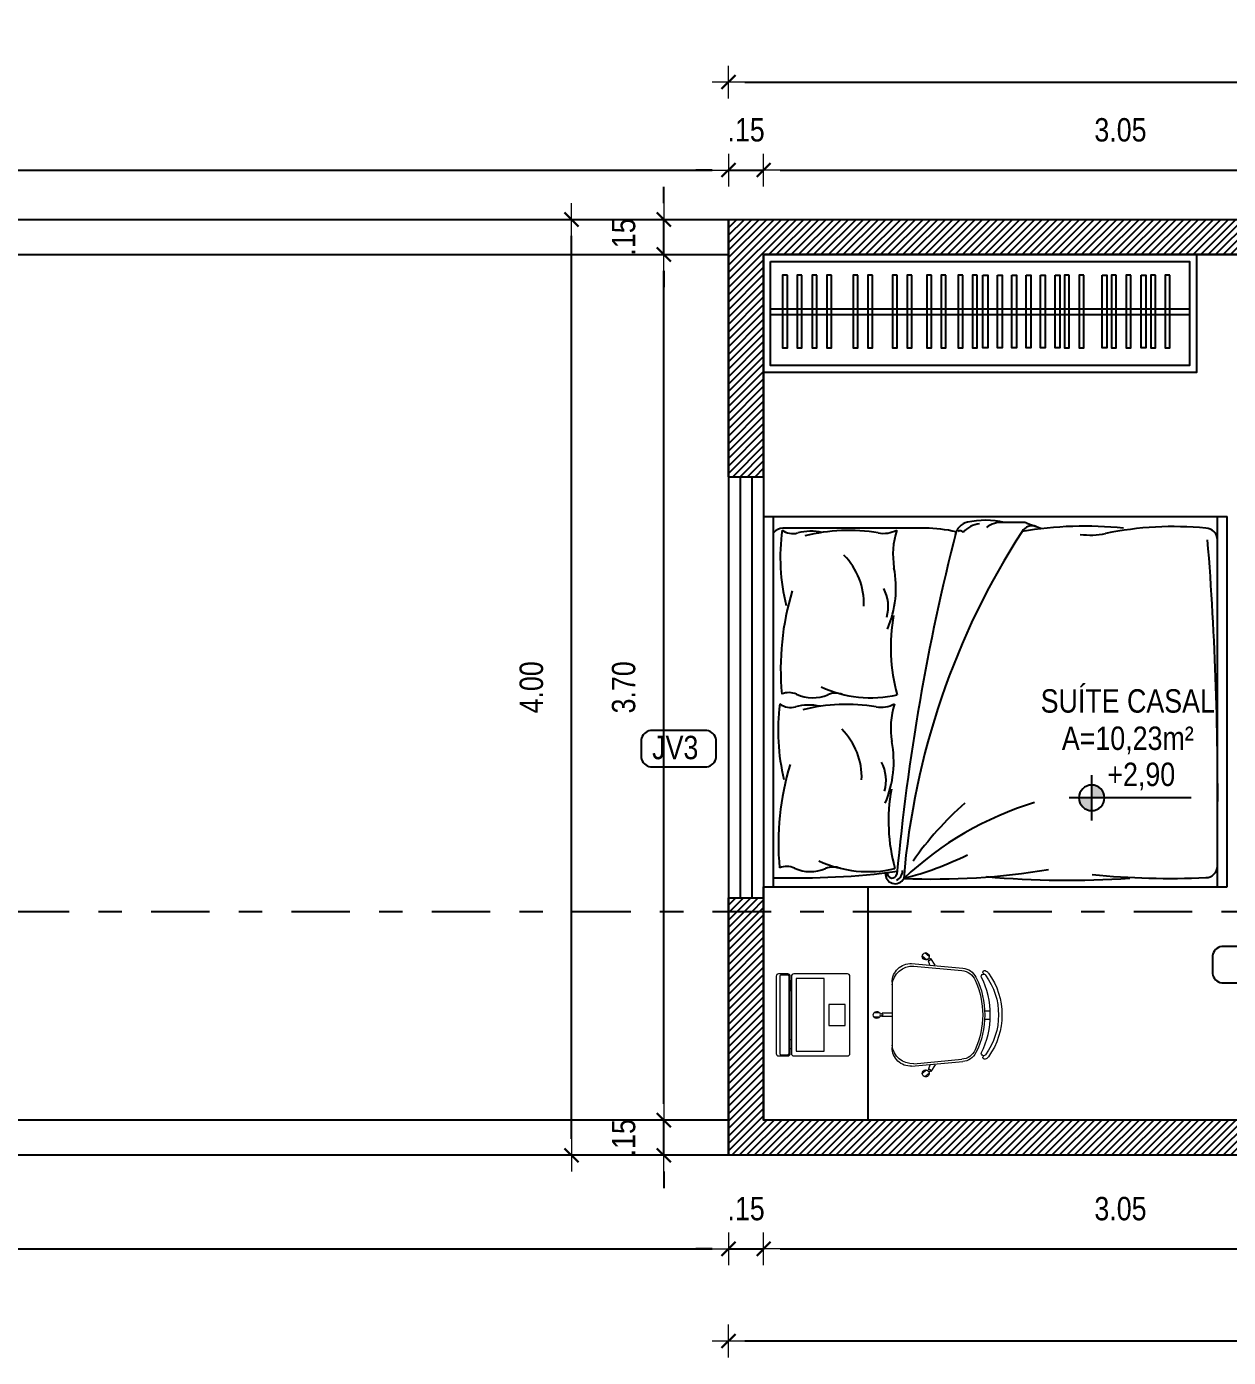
# Model space of a CAD drawing. Extents: x -263 to -176, y -135 to 681.
# Drawn here: x -231.84 to -226.71, y 646.82 to 652.5 of the extents above; entities that cross this region are included whole.
import ezdxf
from ezdxf.enums import TextEntityAlignment as Align

# ---------------------------------------------------------------- set-up
doc = ezdxf.new("R2010")
doc.units = 0
doc.header["$MEASUREMENT"] = 0
doc.header["$PDSIZE"] = -5
doc.linetypes.add('DASHDOT2', pattern=[0.5, 0.25, -0.125, 0, -0.125])
doc.layers.get('0').update_dxf_attribs({"linetype": 'CONTINUOUS'})
doc.layers.get('Defpoints').update_dxf_attribs({"linetype": 'CONTINUOUS'})
for name, color, linetype in [('003', 3, 'CONTINUOUS'), ('ARREDI_attrezzature', 175, 'CONTINUOUS'), ('COTA', 7, 'CONTINUOUS'), ('DIVERSOS', 1, 'CONTINUOUS'), ('E-hatch', 8, 'CONTINUOUS'), ('E-txt-g', 3, 'CONTINUOUS'), ('LAYER7', 4, 'CONTINUOUS')]:
    doc.layers.add(name, color=color, linetype=linetype)
for name, color, linetype, lineweight in [('E-Lay-9', 9, 'CONTINUOUS', 9), ('E-Pen-C', 4, 'CONTINUOUS', 15), ('E-Pen-G', 3, 'CONTINUOUS', 30), ('E-Txt-W', 7, 'CONTINUOUS', 20)]:
    doc.layers.add(name, color=color, linetype=linetype, lineweight=lineweight)
doc.styles.add('F2', font='swissc.ttf')
doc.styles.add('REG60', font='romans.shx', dxfattribs={"width": 0.8, "height": 0.15})
doc.styles.add('REG80', font='romans.shx', dxfattribs={"width": 0.8, "height": 0.2})
doc.dimstyles.new('DIMENSION-1', dxfattribs={"dimtxt": 0.11, "dimasz": 0.07, "dimexe": 1, "dimexo": 0, "dimgap": 0.12, "dimtad": 1, "dimzin": 7, "dimdsep": 46, "dimtxsty": 'F2', "dimblk1": 'TRACO', "dimblk2": 'TRACO', "dimsah": 1, "dimcen": 1, "dimse1": 1, "dimse2": 1, "dimclrd": 256, "dimclre": 256, "dimclrt": 6, "dimadec": 0, "dimazin": 0, "dimtfac": 1, "dimtix": 1, "dimtmove": 2, "dimatfit": 3, "dimldrblk": 'TRACO', "dimfxl": 1, "dimtolj": 1, "dimtzin": 0, "dimarcsym": 0})

# ---------------------------------------------------------------- blocks, each defined once
blk = doc.blocks.new('TRACO')
at = {"layer": 'E-Pen-C'}
for p, q in [((0, 1), (0, -1)), ((-1, 0), (1, 0))]:
    blk.add_line(p, q, dxfattribs=at)
at = {"layer": 'E-Pen-G'}
blk.add_line((-0.424, -0.424), (0.424, 0.424), dxfattribs=at)
blk = doc.blocks.new('*D381')
at = {"color": 4, "lineweight": -2}
for p, q in [((-229.118, 647.9005), (-229.118, 647.9705)), ((-229.118, 647.6805), (-229.118, 647.8305)), ((-229.118, 647.6105), (-229.118, 647.5405))]:
    blk.add_line(p, q, dxfattribs=at)
at = {"layer": 'Defpoints', "color": 0, "linetype": 'Continuous'}
for p in [(-229.118, 647.8305), (-228.8413, 647.8305), (-228.8413, 647.6805)]:
    blk.add_point(p, dxfattribs=at)
at = {"color": 4, "linetype": 'Continuous', "lineweight": -2, "xscale": 0.07, "yscale": 0.07, "zscale": 0.07}
for p, rotation in [((-229.118, 647.8305), 270), ((-229.118, 647.6805), 90)]:
    blk.add_blockref('TRACO', p, dxfattribs=dict(at, rotation=rotation))
at = {"color": 4, "linetype": 'Continuous', "insert": (-229.2894, 647.7555), "char_height": 0.1, "attachment_point": 5, "rotation": 90, "style": 'F2'}
blk.add_mtext('\\A1;.15', dxfattribs=at)
blk = doc.blocks.new('*D382')
at = {"color": 4, "lineweight": -2}
blk.add_line((-229.118, 647.9005), (-229.118, 651.4605), dxfattribs=at)
at = {"layer": 'Defpoints', "color": 0, "linetype": 'Continuous'}
for p in [(-229.118, 651.5305), (-228.8413, 651.5305), (-228.8413, 647.8305)]:
    blk.add_point(p, dxfattribs=at)
at = {"color": 4, "linetype": 'Continuous', "lineweight": -2, "xscale": 0.07, "yscale": 0.07, "zscale": 0.07}
for p, rotation in [((-229.118, 651.5305), 90), ((-229.118, 647.8305), 270)]:
    blk.add_blockref('TRACO', p, dxfattribs=dict(at, rotation=rotation))
at = {"color": 4, "linetype": 'Continuous', "insert": (-229.2893, 649.6805), "char_height": 0.1, "attachment_point": 5, "rotation": 90, "style": 'F2'}
blk.add_mtext('\\A1;3.70', dxfattribs=at)
blk = doc.blocks.new('*D383')
at = {"color": 4, "lineweight": -2}
for p, q in [((-229.118, 651.7505), (-229.118, 651.8205)), ((-229.118, 651.5305), (-229.118, 651.6805)), ((-229.118, 651.4605), (-229.118, 651.3905))]:
    blk.add_line(p, q, dxfattribs=at)
at = {"layer": 'Defpoints', "color": 0, "linetype": 'Continuous'}
for p in [(-229.118, 651.6805), (-228.8413, 651.6805), (-228.8413, 651.5305)]:
    blk.add_point(p, dxfattribs=at)
at = {"color": 4, "linetype": 'Continuous', "lineweight": -2, "xscale": 0.07, "yscale": 0.07, "zscale": 0.07}
for p, rotation in [((-229.118, 651.6805), 270), ((-229.118, 651.5305), 90)]:
    blk.add_blockref('TRACO', p, dxfattribs=dict(at, rotation=rotation))
at = {"color": 4, "linetype": 'Continuous', "insert": (-229.2894, 651.6055), "char_height": 0.1, "attachment_point": 5, "rotation": 90, "style": 'F2'}
blk.add_mtext('\\A1;.15', dxfattribs=at)
blk = doc.blocks.new('*D384')
at = {"color": 4, "lineweight": -2}
blk.add_line((-229.5123, 647.7505), (-229.5123, 651.6105), dxfattribs=at)
at = {"layer": 'Defpoints', "color": 0, "linetype": 'Continuous'}
for p in [(-229.5123, 651.6805), (-228.8413, 651.6805), (-228.8413, 647.6805)]:
    blk.add_point(p, dxfattribs=at)
at = {"color": 4, "linetype": 'Continuous', "lineweight": -2, "xscale": 0.07, "yscale": 0.07, "zscale": 0.07}
for p, rotation in [((-229.5123, 651.6805), 90), ((-229.5123, 647.6805), 270)]:
    blk.add_blockref('TRACO', p, dxfattribs=dict(at, rotation=rotation))
at = {"color": 4, "linetype": 'Continuous', "insert": (-229.6835, 649.6805), "char_height": 0.1, "attachment_point": 5, "rotation": 90, "style": 'F2'}
blk.add_mtext('\\A1;4.00', dxfattribs=at)
blk = doc.blocks.new('*D385')
at = {"color": 4, "lineweight": -2}
for p, q in [((-228.9113, 647.2806), (-228.9813, 647.2806)), ((-228.8413, 647.2806), (-228.6913, 647.2806)), ((-228.6213, 647.2806), (-228.5513, 647.2806))]:
    blk.add_line(p, q, dxfattribs=at)
at = {"layer": 'Defpoints', "color": 0, "linetype": 'Continuous'}
for p in [(-228.6913, 647.8305), (-228.8413, 647.6805), (-228.6913, 647.2806)]:
    blk.add_point(p, dxfattribs=at)
at = {"color": 4, "linetype": 'Continuous', "lineweight": -2, "xscale": 0.07, "yscale": 0.07, "zscale": 0.07}
blk.add_blockref('TRACO', (-228.8413, 647.2806), dxfattribs=at)
at = {"color": 4, "linetype": 'Continuous', "lineweight": -2, "xscale": 0.07, "yscale": 0.07, "zscale": 0.07, "rotation": 180}
blk.add_blockref('TRACO', (-228.6913, 647.2806), dxfattribs=at)
at = {"color": 4, "linetype": 'Continuous', "insert": (-228.7663, 647.452), "char_height": 0.1, "attachment_point": 5, "style": 'F2'}
blk.add_mtext('\\A1;.15', dxfattribs=at)
blk = doc.blocks.new('*D386')
at = {"color": 4, "lineweight": -2}
blk.add_line((-228.6213, 647.2806), (-225.7113, 647.2806), dxfattribs=at)
at = {"layer": 'Defpoints', "color": 0, "linetype": 'Continuous'}
for p in [(-228.6913, 647.8305), (-225.6413, 647.8305), (-225.6413, 647.2806)]:
    blk.add_point(p, dxfattribs=at)
at = {"color": 4, "linetype": 'Continuous', "lineweight": -2, "xscale": 0.07, "yscale": 0.07, "zscale": 0.07, "rotation": 180}
blk.add_blockref('TRACO', (-228.6913, 647.2806), dxfattribs=at)
at = {"color": 4, "linetype": 'Continuous', "lineweight": -2, "xscale": 0.07, "yscale": 0.07, "zscale": 0.07}
blk.add_blockref('TRACO', (-225.6413, 647.2806), dxfattribs=at)
at = {"color": 4, "linetype": 'Continuous', "insert": (-227.1663, 647.4519), "char_height": 0.1, "attachment_point": 5, "style": 'F2'}
blk.add_mtext('\\A1;3.05', dxfattribs=at)
blk = doc.blocks.new('*D403')
at = {"color": 4, "lineweight": -2}
for p, q in [((-228.9113, 651.8916), (-228.9813, 651.8916)), ((-228.8413, 651.8916), (-228.6913, 651.8916)), ((-228.6213, 651.8916), (-228.5513, 651.8916))]:
    blk.add_line(p, q, dxfattribs=at)
at = {"layer": 'Defpoints', "color": 0, "linetype": 'Continuous'}
for p in [(-228.6913, 651.8916), (-228.8413, 651.6805), (-228.6913, 651.5305)]:
    blk.add_point(p, dxfattribs=at)
at = {"color": 4, "linetype": 'Continuous', "lineweight": -2, "xscale": 0.07, "yscale": 0.07, "zscale": 0.07}
blk.add_blockref('TRACO', (-228.8413, 651.8916), dxfattribs=at)
at = {"color": 4, "linetype": 'Continuous', "lineweight": -2, "xscale": 0.07, "yscale": 0.07, "zscale": 0.07, "rotation": 180}
blk.add_blockref('TRACO', (-228.6913, 651.8916), dxfattribs=at)
at = {"color": 4, "linetype": 'Continuous', "insert": (-228.7663, 652.0629), "char_height": 0.1, "attachment_point": 5, "style": 'F2'}
blk.add_mtext('\\A1;.15', dxfattribs=at)
blk = doc.blocks.new('*D404')
at = {"color": 4, "lineweight": -2}
blk.add_line((-228.6213, 651.8916), (-225.7113, 651.8916), dxfattribs=at)
at = {"layer": 'Defpoints', "color": 0, "linetype": 'Continuous'}
for p in [(-225.6413, 651.8916), (-228.6913, 651.5305), (-225.6413, 650.7305)]:
    blk.add_point(p, dxfattribs=at)
at = {"color": 4, "linetype": 'Continuous', "lineweight": -2, "xscale": 0.07, "yscale": 0.07, "zscale": 0.07, "rotation": 180}
blk.add_blockref('TRACO', (-228.6913, 651.8916), dxfattribs=at)
at = {"color": 4, "linetype": 'Continuous', "lineweight": -2, "xscale": 0.07, "yscale": 0.07, "zscale": 0.07}
blk.add_blockref('TRACO', (-225.6413, 651.8916), dxfattribs=at)
at = {"color": 4, "linetype": 'Continuous', "insert": (-227.1663, 652.0628), "char_height": 0.1, "attachment_point": 5, "style": 'F2'}
blk.add_mtext('\\A1;3.05', dxfattribs=at)
blk = doc.blocks.new('*D413')
at = {"color": 4, "lineweight": -2}
blk.add_line((-228.7713, 652.2677), (-213.2113, 652.2677), dxfattribs=at)
at = {"layer": 'Defpoints', "color": 0, "linetype": 'Continuous'}
for p in [(-213.1413, 652.2677), (-228.8413, 651.6805), (-213.1413, 651.6805)]:
    blk.add_point(p, dxfattribs=at)
at = {"color": 4, "linetype": 'Continuous', "lineweight": -2, "xscale": 0.07, "yscale": 0.07, "zscale": 0.07, "rotation": 180}
blk.add_blockref('TRACO', (-228.8413, 652.2677), dxfattribs=at)
at = {"color": 4, "linetype": 'Continuous', "lineweight": -2, "xscale": 0.07, "yscale": 0.07, "zscale": 0.07}
blk.add_blockref('TRACO', (-213.1413, 652.2677), dxfattribs=at)
at = {"color": 4, "linetype": 'Continuous', "insert": (-220.9913, 652.439), "char_height": 0.1, "attachment_point": 5, "style": 'F2'}
blk.add_mtext('\\A1;15.70', dxfattribs=at)
blk = doc.blocks.new('*D414')
at = {"color": 4, "lineweight": -2}
blk.add_line((-213.2113, 646.8867), (-228.7713, 646.8867), dxfattribs=at)
at = {"layer": 'Defpoints', "color": 0, "linetype": 'Continuous'}
for p in [(-228.8413, 647.6805), (-213.1413, 647.6805), (-228.8413, 646.8867)]:
    blk.add_point(p, dxfattribs=at)
at = {"color": 4, "linetype": 'Continuous', "lineweight": -2, "xscale": 0.07, "yscale": 0.07, "zscale": 0.07, "rotation": 180}
blk.add_blockref('TRACO', (-228.8413, 646.8867), dxfattribs=at)
at = {"color": 4, "linetype": 'Continuous', "lineweight": -2, "xscale": 0.07, "yscale": 0.07, "zscale": 0.07}
blk.add_blockref('TRACO', (-213.1413, 646.8867), dxfattribs=at)
at = {"color": 4, "linetype": 'Continuous', "insert": (-220.9913, 647.058), "char_height": 0.1, "attachment_point": 5, "style": 'F2'}
blk.add_mtext('\\A1;15.70', dxfattribs=at)
blk = doc.blocks.new('Cadeira')
at = {"layer": 'E-Lay-9', "color": 8}
for p, q in [((-0.0093, 0.0535), (-0.0093, 0.0769)), ((0.0096, 0.0535), (0.0096, 0.0769)), ((-0.1393, 0), (0.1393, 0)), ((-0.0075, 0), (-0.0075, 0.0425)), ((-0.0075, 0.0425), (-0.0056, 0.0425)), ((0.0056, 0.0425), (0.0075, 0.0425)), ((0.0075, 0), (0.0075, 0.0425)), ((-0.2192, -0.0836), (-0.1996, -0.3023)), ((-0.2087, -0.0936), (-0.1898, -0.2982)), ((0.2087, -0.0936), (0.1898, -0.2982)), ((0.2192, -0.0836), (0.1996, -0.3023)), ((-0.25, -0.1588), (-0.265, -0.1409)), ((-0.2355, -0.1467), (-0.2505, -0.1288)), ((-0.2398, -0.1647), (-0.2413, -0.1659)), ((-0.2133, -0.1847), (-0.2413, -0.1659)), ((-0.2298, -0.1563), (-0.2313, -0.1575)), ((-0.2144, -0.1618), (-0.2298, -0.1563)), ((0.2133, -0.1847), (0.2413, -0.1659)), ((0.2144, -0.1618), (0.2298, -0.1563)), ((0.2298, -0.1563), (0.2313, -0.1575)), ((0.2355, -0.1467), (0.2505, -0.1288)), ((0.2398, -0.1647), (0.2413, -0.1659)), ((0.25, -0.1588), (0.265, -0.1409)), ((-0.0175, -0.3961), (-0.0175, -0.4196)), ((0.0175, -0.3961), (0.0175, -0.4196))]:
    blk.add_line(p, q, dxfattribs=at)
blk.add_lwpolyline([(0.1631, -0.3812, -0.237888), (-0.1631, -0.3812, 0.605717), (-0.1738, -0.3953, 0.122717), (-0.17, -0.4, 0.323529), (0.17, -0.4, 0.122717), (0.1738, -0.3953, 0.605717)], format="xyb", close=True, dxfattribs=at)
for centre in [(0, 0.0466), (-0.2382, -0.1579), (0.2382, -0.1579)]:
    blk.add_circle(centre, 0.005, dxfattribs=at)
for centre, radius, start, end in [((0.0001, 0.0652), 0.015, 281.6334, 257.4537), ((-0.1393, -0.08), 0.08, 90, 182.5692), ((0, 0.0475), 0.0075, 221.8103, 318.1897), ((0.1393, -0.08), 0.08, 357.4308, 90), ((-0.1202, -0.0886), 0.0887, 95.5925, 183.2522), ((0.1202, -0.0886), 0.0887, 356.7478, 84.4075), ((-0.2502, -0.1438), 0.015, 322.5463, 298.3666), ((-0.2388, -0.1573), 0.0075, 261.8103, 358.1897), ((0.2388, -0.1573), 0.0075, 181.8103, 278.1897), ((0.2502, -0.1438), 0.015, 241.6334, 217.4537), ((-0.1299, -0.296), 0.07, 185.1212, 243.6047), ((-0.1201, -0.2918), 0.07, 185.2999, 245.7361), ((0.1201, -0.2918), 0.07, 294.2639, 354.7001), ((0.1299, -0.296), 0.07, 296.3953, 354.8788), ((-0.1819, -0.3961), 0.00782, 29.8109, 225.3255), ((-0.1625, -0.39), 0.0125, 205.1455, 233.1301), ((0, -0.0343), 0.3622, 243.6047, 296.3953), ((0, -0.0254), 0.3622, 245.7361, 294.2639), ((0.1819, -0.3961), 0.00782, 314.6745, 150.1891), ((-0.1625, -0.39), 0.0275, 205.1455, 233.4571), ((0, -0.1648), 0.3052, 234.1238, 305.8762), ((0.1625, -0.39), 0.0275, 306.5429, 334.8545)]:
    blk.add_arc(centre, radius, start, end, dxfattribs=at)
blk = doc.blocks.new('Notebook')
at = {"layer": 'E-Lay-9', "color": 8}
for p, q in [((-0.175, 0.305), (-0.175, 0.3)), ((-0.175, 0.3), (-0.175, 0.265)), ((0.165, 0.315), (-0.165, 0.315)), ((0.175, 0.3), (0.175, 0.305)), ((0.175, 0.265), (0.175, 0.3)), ((-0.165, 0.255), (0.165, 0.255))]:
    blk.add_line(p, q, dxfattribs=at)
for points in [[(-0.165, 0.26), (0.165, 0.26, 0.414214), (0.17, 0.265), (0.17, 0.295, 0.414214), (0.165, 0.3), (-0.165, 0.3, 0.414214), (-0.17, 0.295), (-0.17, 0.265, 0.414214)], [(-0.165, 0), (0.165, 0, 0.414214), (0.175, 0.01), (0.175, 0.24, 0.414214), (0.165, 0.25), (-0.165, 0.25, 0.414214), (-0.175, 0.24), (-0.175, 0.01, 0.414214)]]:
    blk.add_lwpolyline(points, format="xyb", close=True, dxfattribs=at)
for points in [[(-0.155, 0.11), (0.155, 0.11), (0.155, 0.23), (-0.155, 0.23)], [(-0.105, 0.25), (-0.145, 0.25), (-0.145, 0.255), (-0.105, 0.255)], [(0.105, 0.25), (0.145, 0.25), (0.145, 0.255), (0.105, 0.255)], [(-0.045, 0.02), (0.045, 0.02), (0.045, 0.09), (-0.045, 0.09)]]:
    blk.add_lwpolyline(points, close=True, dxfattribs=at)
for centre, start, end in [((-0.165, 0.305), 90, 180), ((0.165, 0.305), 0, 90), ((-0.165, 0.265), 180, 270), ((0.165, 0.265), 270, 360)]:
    blk.add_arc(centre, 0.01, start, end, dxfattribs=at)
blk = doc.blocks.new('TXT-AMB75')
at = {"layer": 'E-txt-g', "style": 'REG80', "width": 0.8, "flags": 8}
blk.add_attdef('TXT', text='', height=0.2, dxfattribs=at).set_placement((0.0055, 0.2964), align=Align.CENTER)
at = {"layer": 'E-Txt-W', "style": 'REG60', "width": 0.8, "flags": 8}
blk.add_attdef('TXT', text='', height=0.15, dxfattribs=at).set_placement((0.0055, 0.0271), align=Align.CENTER)
blk = doc.blocks.new('NIVEL')
at = {"layer": 'DIVERSOS'}
h = blk.add_hatch(color=7, dxfattribs=at)
h.paths.add_polyline_path([(0, 0.137, 0.414214), (-0.137, 0), (0, 0)])
h.paths.add_polyline_path([(0, 0), (0, -0.137, 0.414214), (0.137, 0)])
at = {"layer": 'DIVERSOS', "color": 7}
for p, q in [((0, 0.242), (0, -0.242)), ((1.067, 0), (-0.242, 0))]:
    blk.add_line(p, q, dxfattribs=at)
blk.add_circle((0, 0), 0.137, dxfattribs=at)
blk = doc.blocks.new('*D522')
at = {"color": 4, "lineweight": -2}
blk.add_line((-246.0713, 647.2806), (-228.9113, 647.2806), dxfattribs=at)
at = {"layer": 'Defpoints', "color": 0, "linetype": 'Continuous'}
for p in [(-246.1413, 647.6805), (-228.8413, 647.6805), (-228.8413, 647.2806)]:
    blk.add_point(p, dxfattribs=at)
at = {"color": 4, "linetype": 'Continuous', "lineweight": -2, "xscale": 0.07, "yscale": 0.07, "zscale": 0.07, "rotation": 180}
blk.add_blockref('TRACO', (-246.1413, 647.2806), dxfattribs=at)
at = {"color": 4, "linetype": 'Continuous', "lineweight": -2, "xscale": 0.07, "yscale": 0.07, "zscale": 0.07}
blk.add_blockref('TRACO', (-228.8413, 647.2806), dxfattribs=at)
at = {"color": 4, "linetype": 'Continuous', "insert": (-237.4913, 647.452), "char_height": 0.1, "attachment_point": 5, "style": 'F2'}
blk.add_mtext('\\A1;17.30', dxfattribs=at)
blk = doc.blocks.new('*D524')
at = {"color": 4, "lineweight": -2}
blk.add_line((-246.0713, 651.8916), (-228.9113, 651.8916), dxfattribs=at)
at = {"layer": 'Defpoints', "color": 0, "linetype": 'Continuous'}
for p in [(-228.8413, 651.8916), (-246.1413, 651.6805), (-228.8413, 651.6805)]:
    blk.add_point(p, dxfattribs=at)
at = {"color": 4, "linetype": 'Continuous', "lineweight": -2, "xscale": 0.07, "yscale": 0.07, "zscale": 0.07, "rotation": 180}
blk.add_blockref('TRACO', (-246.1413, 651.8916), dxfattribs=at)
at = {"color": 4, "linetype": 'Continuous', "lineweight": -2, "xscale": 0.07, "yscale": 0.07, "zscale": 0.07}
blk.add_blockref('TRACO', (-228.8413, 651.8916), dxfattribs=at)
at = {"color": 4, "linetype": 'Continuous', "insert": (-237.4913, 652.0629), "char_height": 0.1, "attachment_point": 5, "style": 'F2'}
blk.add_mtext('\\A1;17.30', dxfattribs=at)

msp = doc.modelspace()

# ---------------------------------------------------------------- hatches: boundary and pattern name
at = {"layer": 'E-hatch'}
h = msp.add_hatch(dxfattribs=at)
h.set_pattern_fill('ANSI31', color=256, scale=0.18, style=0)
h.paths.add_polyline_path([(-219.7895, 651.5305), (-219.7895, 651.6805), (-228.8413, 651.6805), (-228.8413, 650.5805), (-228.6913, 650.5805), (-228.6913, 651.5305), (-226.841, 651.5305), (-225.6413, 651.5305)])
h.paths.add_polyline_path([(-228.6913, 648.7206), (-228.6913, 648.7805), (-228.8413, 648.7805), (-228.8413, 648.7206)])
h = msp.add_hatch(dxfattribs=at)
h.set_pattern_fill('ANSI31', color=256, scale=0.18, style=0)
h.paths.add_polyline_path([(-223.3441, 650.7305), (-223.3441, 650.5805), (-221.9913, 650.5805, -0.383649), (-221.2413, 649.9305), (-221.2413, 649.1805), (-221.0913, 649.1805), (-221.0913, 649.3305), (-221.0913, 649.9305, 0.389175), (-221.9913, 650.7305)])
h.paths.add_polyline_path([(-220.1413, 649.1805), (-220.1413, 649.3305), (-220.2913, 649.3305), (-220.2913, 649.1805)])
h.paths.add_polyline_path([(-219.7895, 647.6805), (-219.7895, 647.8305), (-220.1413, 647.8305), (-221.0913, 647.8305), (-224.2413, 647.8305), (-224.2413, 648.7206), (-224.3913, 648.7206), (-224.3913, 647.8305), (-225.4913, 647.8305), (-225.4913, 648.7206), (-225.6413, 648.7206), (-225.6413, 648.6782), (-225.6413, 647.8305), (-228.6913, 647.8305), (-228.6913, 648.7206), (-228.8413, 648.7206), (-228.8413, 647.6805)])
h.paths.add_polyline_path([(-224.3913, 648.7206), (-224.2413, 648.7206), (-224.2413, 649.6807), (-224.2413, 650.5805), (-224.1441, 650.5805), (-224.1441, 650.7305), (-224.7946, 650.7305), (-224.7946, 650.5805), (-224.3913, 650.5805), (-224.3913, 649.6134)])
h.paths.add_polyline_path([(-225.6413, 648.7206), (-225.4913, 648.7206), (-225.4913, 649.875), (-225.6413, 649.875)])
h.paths.add_polyline_path([(-225.6413, 650.475), (-225.4913, 650.475), (-225.4913, 650.5805), (-225.3946, 650.5805), (-225.3946, 650.7305), (-225.6413, 650.7305)])

# ---------------------------------------------------------------- linework, layer by layer
at = {"color": 7, "linetype": 'Continuous'}
for p, q in [((-246.1413, 651.6805), (-228.8413, 651.6805)), ((-245.9913, 651.5305), (-228.8413, 651.5305)), ((-228.7913, 650.5805), (-228.7913, 648.7805)), ((-228.7413, 650.5805), (-228.7413, 648.7805)), ((-228.8413, 647.8305), (-245.9913, 647.8305)), ((-228.8413, 647.6805), (-246.1413, 647.6805))]:
    msp.add_line(p, q, dxfattribs=at)
at = {"color": 5, "linetype": 'Continuous'}
for p, q in [((-228.8413, 651.6805), (-213.1413, 651.6805)), ((-228.8413, 650.5805), (-228.8413, 651.6805)), ((-228.8413, 651.6805), (-228.8413, 650.5805)), ((-228.6913, 651.5305), (-216.1413, 651.5305)), ((-228.6913, 650.5805), (-228.6913, 651.5305)), ((-225.6413, 651.5305), (-228.6913, 651.5305)), ((-228.6913, 651.5305), (-228.6913, 650.5805)), ((-228.8413, 650.5805), (-228.6913, 650.5805)), ((-228.8413, 647.6805), (-228.8413, 648.7805)), ((-228.8413, 648.7805), (-228.8413, 647.6805)), ((-228.8413, 648.7805), (-228.6913, 648.7805)), ((-228.6913, 647.8305), (-228.6913, 648.7805)), ((-228.6913, 648.7805), (-228.6913, 647.8305)), ((-226.3913, 647.8305), (-228.6913, 647.8305)), ((-213.1413, 647.6805), (-228.8413, 647.6805))]:
    msp.add_line(p, q, dxfattribs=at)
at = {"color": 8, "linetype": 'Continuous'}
for p, q in [((-228.8413, 650.5805), (-228.8413, 648.7805)), ((-228.6913, 650.5805), (-228.6913, 648.7805))]:
    msp.add_line(p, q, dxfattribs=at)
at = {"color": 2, "linetype": 'DASHDOT2'}
msp.add_line((-210.0595, 648.7206), (-247.4084, 648.7206), dxfattribs=at)
at = {"color": 8}
for points in [[(-228.6913, 651.5305), (-226.841, 651.5305), (-226.841, 651.0266), (-228.6913, 651.0266)], [(-228.6613, 651.5005), (-226.871, 651.5005), (-226.871, 651.0566), (-228.6613, 651.0566)], [(-228.2465, 647.8305), (-228.6913, 647.8305), (-228.6913, 648.8276), (-228.2465, 648.8276)]]:
    msp.add_lwpolyline(points, close=True, dxfattribs=at)
at = {"layer": '003', "color": 8, "ltscale": 0.5}
for p, q in [((-228.6613, 651.2989), (-226.871, 651.2989)), ((-228.6613, 651.2739), (-226.871, 651.2739))]:
    msp.add_line(p, q, dxfattribs=at)
for points in [[(-228.59, 651.443), (-228.61, 651.443), (-228.61, 651.1312), (-228.59, 651.1312)], [(-228.5285, 651.443), (-228.5485, 651.443), (-228.5485, 651.1312), (-228.5285, 651.1312)], [(-228.4634, 651.443), (-228.4834, 651.443), (-228.4834, 651.1312), (-228.4634, 651.1312)], [(-228.4019, 651.443), (-228.4219, 651.443), (-228.4219, 651.1312), (-228.4019, 651.1312)], [(-228.2881, 651.443), (-228.3081, 651.443), (-228.3081, 651.1312), (-228.2881, 651.1312)], [(-228.2266, 651.443), (-228.2466, 651.443), (-228.2466, 651.1312), (-228.2266, 651.1312)], [(-228.1201, 651.443), (-228.1401, 651.443), (-228.1401, 651.1312), (-228.1201, 651.1312)], [(-228.0586, 651.443), (-228.0786, 651.443), (-228.0786, 651.1312), (-228.0586, 651.1312)], [(-227.9744, 651.443), (-227.9944, 651.443), (-227.9944, 651.1312), (-227.9744, 651.1312)], [(-227.9128, 651.443), (-227.9328, 651.443), (-227.9328, 651.1312), (-227.9128, 651.1312)], [(-227.8398, 651.443), (-227.8598, 651.443), (-227.8598, 651.1312), (-227.8398, 651.1312)], [(-227.7782, 651.443), (-227.7982, 651.443), (-227.7982, 651.1312), (-227.7782, 651.1312)], [(-227.7538, 651.443), (-227.7338, 651.443), (-227.7338, 651.1312), (-227.7538, 651.1312)], [(-227.6923, 651.443), (-227.6723, 651.443), (-227.6723, 651.1312), (-227.6923, 651.1312)], [(-227.6307, 651.443), (-227.6107, 651.443), (-227.6107, 651.1312), (-227.6307, 651.1312)], [(-227.5691, 651.443), (-227.5491, 651.443), (-227.5491, 651.1312), (-227.5691, 651.1312)], [(-227.5076, 651.443), (-227.4876, 651.443), (-227.4876, 651.1312), (-227.5076, 651.1312)], [(-227.446, 651.443), (-227.426, 651.443), (-227.426, 651.1312), (-227.446, 651.1312)], [(-227.385, 651.443), (-227.405, 651.443), (-227.405, 651.1312), (-227.385, 651.1312)], [(-227.3235, 651.443), (-227.3435, 651.443), (-227.3435, 651.1312), (-227.3235, 651.1312)], [(-227.2451, 651.443), (-227.2251, 651.443), (-227.2251, 651.1312), (-227.2451, 651.1312)], [(-227.1841, 651.443), (-227.2041, 651.443), (-227.2041, 651.1312), (-227.1841, 651.1312)], [(-227.1226, 651.443), (-227.1426, 651.443), (-227.1426, 651.1312), (-227.1226, 651.1312)], [(-227.0777, 651.443), (-227.0577, 651.443), (-227.0577, 651.1312), (-227.0777, 651.1312)], [(-227.0167, 651.443), (-227.0367, 651.443), (-227.0367, 651.1312), (-227.0167, 651.1312)], [(-226.9551, 651.443), (-226.9751, 651.443), (-226.9751, 651.1312), (-226.9551, 651.1312)]]:
    msp.add_lwpolyline(points, close=True, dxfattribs=at)
at = {"layer": 'ARREDI_attrezzature', "color": 8}
for p, q in [((-228.6913, 650.4103), (-226.7097, 650.4103)), ((-228.6913, 650.4103), (-228.6913, 648.5267)), ((-228.6488, 648.8276), (-228.6488, 650.4103)), ((-228.0009, 650.3609), (-228.6092, 650.3609)), ((-227.5831, 650.3856), (-227.6801, 650.3856)), ((-227.566, 650.3826), (-227.5073, 650.3609)), ((-226.7522, 648.8276), (-226.7522, 650.4103)), ((-226.7097, 648.8276), (-226.7097, 650.4103)), ((-228.6913, 648.8276), (-226.7097, 648.8276))]:
    msp.add_line(p, q, dxfattribs=at)
for centre, radius, start, end in [((-228.6092, 650.3115), 0.0494, 90, 143.1301), ((-228.0093, 649.7331), 0.6279, 77.089, 89.2313), ((-227.8052, 650.3185), 0.0692, 102.8827, 168.3869), ((-227.761, 650.2794), 0.1001, 94.6849, 140.5984), ((-227.7423, 650.0435), 0.3512, 76.9286, 102.8827), ((-227.6738, 650.2793), 0.1065, 86.6017, 127.7302), ((-227.5443, 650.3219), 0.0494, 69.7541, 149.4872), ((-227.3183, 648.7437), 1.6256, 84.178, 99.5071), ((-227.5831, 650.3362), 0.0494, 69.7541, 90), ((-227.5831, 650.3362), 0.0494, 69.7541, 90), ((-226.9397, 648.9229), 1.4447, 84.515, 101.6057), ((-226.8016, 650.3115), 0.0494, 360, 90), ((-227.7369, 650.2374), 0.8832, 172.5099, 193.5732), ((-228.5666, 650.4167), 0.0789, 234.3788, 285.1988), ((-228.4886, 650.1298), 0.2183, 77.312, 105.1988), ((-228.3283, 649.5929), 0.7583, 80.3711, 104.26), ((-228.1802, 650.4656), 0.1269, 260.3711, 296.9649), ((-227.7943, 650.2481), 0.3445, 162.3598, 189.3926), ((-218.7702, 648.0211), 9.3909, 165.67156, 174.74188), ((-224.8817, 648.5966), 3.2221, 147.0954, 175.2363), ((-227.8513, 650.3327), 0.0164, 38.531, 120.6976), ((-227.2952, 650.6611), 0.3296, 262.4747, 281.3425), ((-239.9562, 649.2456), 13.2054, 359.17051, 4.63027), ((-228.5538, 650.0391), 0.291, 357.8295, 45.0098), ((-228.5718, 650.1059), 0.446, 336.6878, 11.1217), ((-227.4564, 649.7574), 1.1623, 163.2017, 185.199), ((-228.3256, 650.0261), 0.1667, 344.1407, 27.6985), ((-227.3838, 649.8524), 0.7645, 169.7638, 195.4497), ((-228.234, 650.1401), 0.5042, 245.118, 282.9862), ((-228.5839, 649.5765), 0.0814, 65.7877, 111.7124), ((-228.482, 649.8031), 0.167, 245.7877, 292.8808), ((-228.3841, 649.571), 0.0848, 69.0161, 112.8808), ((-227.7463, 649.4943), 0.8832, 172.5099, 193.5732), ((-228.576, 649.6736), 0.0789, 234.3788, 285.1988), ((-228.498, 649.3867), 0.2183, 77.312, 105.1988), ((-228.3377, 648.8497), 0.7583, 80.3711, 104.26), ((-228.1896, 649.7225), 0.1269, 260.3711, 296.9649), ((-227.8037, 649.505), 0.3445, 162.3598, 189.3926), ((-228.5632, 649.296), 0.291, 357.8295, 45.0098), ((-228.5813, 649.3627), 0.446, 336.6878, 11.1217), ((-227.4659, 649.0143), 1.1623, 163.2017, 185.199), ((-228.335, 649.283), 0.1667, 344.1407, 27.6985), ((-227.3932, 649.1093), 0.7645, 169.7638, 195.4497), ((-227.1058, 647.8092), 1.4446, 107.2387, 133.0858), ((-226.8884, 648.119), 1.4238, 131.512, 144.8728), ((-228.2434, 649.3969), 0.5042, 245.118, 282.9862), ((-228.4294, 650.1962), 1.3739, 284.1894, 296.3096), ((-228.5544, 652.1822), 3.3165, 268.3703, 277.5322), ((-228.5933, 648.8334), 0.0814, 65.7877, 111.7124), ((-228.4914, 649.06), 0.167, 245.7877, 292.8808), ((-228.3935, 648.8279), 0.0848, 69.0161, 112.8808), ((-228.1294, 648.8822), 0.0409, 171.6091, 333.9382), ((-228.1418, 648.8859), 0.0206, 171.2915, 348.1256), ((-228.1392, 648.8941), 0.0409, 292.6052, 4.4989), ((-227.9631, 651.8237), 2.9624, 267.4941, 279.5094), ((-226.8016, 648.9165), 0.0494, 270, 360), ((-227.3891, 652.8161), 3.9602, 264.9255, 273.8008), ((-226.9505, 652.3094), 3.4455, 264.3997, 272.4764)]:
    msp.add_arc(centre, radius, start, end, dxfattribs=at)
at = {"layer": 'COTA', "color": 4, "linetype": 'Continuous'}
for points in [[(-228.8944, 649.4562, 0.331371), (-228.9344, 649.4962), (-229.1745, 649.4959, 0.332506), (-229.2145, 649.4562), (-229.2145, 649.3805, 0.330378), (-229.1745, 649.3402), (-228.9344, 649.3405, 0.331371), (-228.8944, 649.3805)], [(-226.4532, 648.533, 0.331371), (-226.4932, 648.5729), (-226.7334, 648.5727, 0.332506), (-226.7734, 648.533), (-226.7734, 648.4572, 0.330378), (-226.7334, 648.417), (-226.4932, 648.4173, 0.331371), (-226.4532, 648.4572)]]:
    msp.add_lwpolyline(points, format="xyb", close=True, dxfattribs=at)

# ---------------------------------------------------------------- block references
ref = msp.add_blockref('TXT-AMB75', (-227.139, 649.3564), dxfattribs=dict(xscale=0.7290000000000001, yscale=0.7290000000000001, zscale=0.7290000000000001))
ref.add_attrib('TXT', 'SUÍTE CASAL', dxfattribs={"layer": 'E-txt-g', "color": 2, "height": 0.1, "style": 'F2'}).set_placement((-227.135, 649.5725), align=Align.CENTER)
ref.add_attrib('TXT', 'A=10,23m²', dxfattribs={"layer": 'E-Txt-W', "height": 0.1, "style": 'F2'}).set_placement((-227.135, 649.413), align=Align.CENTER)
at = {"color": 8, "rotation": 90.00000000000001}
msp.add_blockref('Notebook', (-228.3228, 648.2805, 3.2859), dxfattribs=at)
at = {"layer": 'E-Lay-9', "color": 8, "xscale": -1, "rotation": 90}
msp.add_blockref('Cadeira', (-228.1426, 648.2805, 3.2859), dxfattribs=at)
at = {"layer": 'LAYER7', "color": 7, "linetype": 'Continuous', "xscale": -0.3985866620477118, "yscale": 0.3985866620477118, "zscale": 0.3985866620477118, "rotation": 180}
msp.add_blockref('NIVEL', (-227.289, 649.2083), dxfattribs=at)

# ---------------------------------------------------------------- texts
at = {"color": 4, "linetype": 'Continuous', "style": 'F2'}
msp.add_text('JV3', height=0.1, dxfattribs=at).set_placement((-229.1678, 649.4734, 1.712), align=Align.TOP_LEFT)
at = {"color": 7, "linetype": 'Continuous', "style": 'F2'}
msp.add_text('+2,90', height=0.1, dxfattribs=at).set_placement((-227.2223, 649.3587), align=Align.TOP_LEFT)

# ---------------------------------------------------------------- dimensions: what is measured, and where the dimension line sits
at = {"color": 8, "linetype": 'Continuous'}
for base, p1, p2, picture, middle in [((-213.1413, 652.2677), (-228.8413, 651.6805), (-213.1413, 651.6805), '*D413', (-220.9913, 652.439)), ((-228.8413, 651.8916), (-246.1413, 651.6805), (-228.8413, 651.6805), '*D524', (-237.4913, 652.0629)), ((-228.6913, 651.8916), (-228.8413, 651.6805), (-228.6913, 651.5305), '*D403', (-228.7663, 652.0629)), ((-225.6413, 651.8916), (-228.6913, 651.5305), (-225.6413, 650.7305), '*D404', (-227.1663, 652.0628)), ((-228.6913, 647.2806), (-228.8413, 647.6805), (-228.6913, 647.8305), '*D385', (-228.7663, 647.452)), ((-225.6413, 647.2806), (-228.6913, 647.8305), (-225.6413, 647.8305), '*D386', (-227.1663, 647.4519)), ((-228.8413, 647.2806), (-246.1413, 647.6805), (-228.8413, 647.6805), '*D522', (-237.4913, 647.452)), ((-228.8413, 646.8867), (-213.1413, 647.6805), (-228.8413, 647.6805), '*D414', (-220.9913, 647.058))]:
    dim = msp.add_linear_dim(base=base, p1=p1, p2=p2, dimstyle='DIMENSION-1', override={"dimtxt": 0.1, "dimclrd": 4, "dimclrt": 4, "dimadec": 8, "dimfxl": 0.5, "dimfxlon": 1}, dxfattribs=at)
    dim.commit()
    dim.dimension.update_dxf_attribs({"geometry": picture, "text_midpoint": middle})
for base, p1, p2, picture, middle in [((-229.118, 651.6805), (-228.8413, 651.5305), (-228.8413, 651.6805), '*D383', (-229.2894, 651.6055)), ((-229.5123, 651.6805), (-228.8413, 647.6805), (-228.8413, 651.6805), '*D384', (-229.6835, 649.6805)), ((-229.118, 651.5305), (-228.8413, 647.8305), (-228.8413, 651.5305), '*D382', (-229.2893, 649.6805)), ((-229.118, 647.8305), (-228.8413, 647.6805), (-228.8413, 647.8305), '*D381', (-229.2894, 647.7555))]:
    dim = msp.add_linear_dim(base=base, p1=p1, p2=p2, angle=90, dimstyle='DIMENSION-1', override={"dimtxt": 0.1, "dimclrd": 4, "dimclrt": 4, "dimadec": 8, "dimfxl": 0.5, "dimfxlon": 1}, dxfattribs=at)
    dim.commit()
    dim.dimension.update_dxf_attribs({"geometry": picture, "text_midpoint": middle})

doc.saveas('drawing.dxf')
